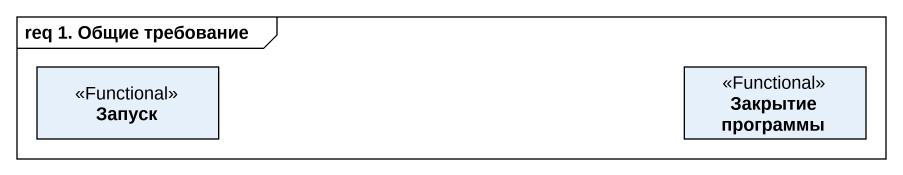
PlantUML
@startuml
mainframe req 1. Общие требование
hide circle
hide empty members
class Запуск <<Functional>>
class "Закрытие программы" as Закрытие_программы <<Functional>>
@enduml
